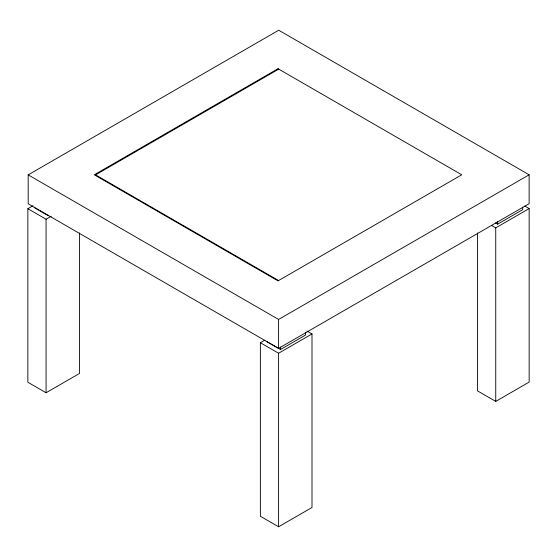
<?xml version="1.0" encoding="UTF-8"?>
<svg xmlns="http://www.w3.org/2000/svg" width="557" height="557" viewBox="0 0 557 557"><rect width="100%" height="100%" fill="white"/><g stroke="black" fill="none" stroke-linecap="round" stroke-linejoin="round"><path stroke-width="0.84" d="M28.184 174.87L278.723 30.224L529.129 174.794L529.129 203.723L278.591 348.376L28.184 203.799L28.184 174.87L278.591 319.446L529.129 174.794M79.47 232.91L79.47 373.469L46.064 392.755L27.85 382.241L27.85 208.708L33.044 205.707M278.723 69.124L95.567 174.87L278.591 280.54M27.85 208.708L46.064 219.221L51.258 216.22M306.9 331.011L311.997 333.956L311.997 507.49L278.591 526.776L260.377 516.262L260.377 342.729L264.833 340.153M266.831 341.629L280.491 349.518L305.542 335.049L305.542 332.62M495.486 222.884L497.645 224.13L522.696 209.662L522.696 207.232M260.377 342.729L278.591 353.242L311.997 333.956M491.371 225.327L495.744 227.855L529.15 208.569L529.15 382.102L495.744 401.388L477.53 390.875L477.53 232.958M524.778 206.041L529.15 208.569M34.304 207.608L47.958 215.496M497.645 221.693L497.645 224.13M495.744 227.855L495.744 401.388M280.491 347.081L280.491 349.518M278.591 319.446L278.591 348.376M278.591 353.242L278.591 526.776M46.064 219.221L46.064 392.755M278.02 68.72L94.293 174.794L278.02 280.867L461.753 174.794L278.02 68.72"/></g></svg>
